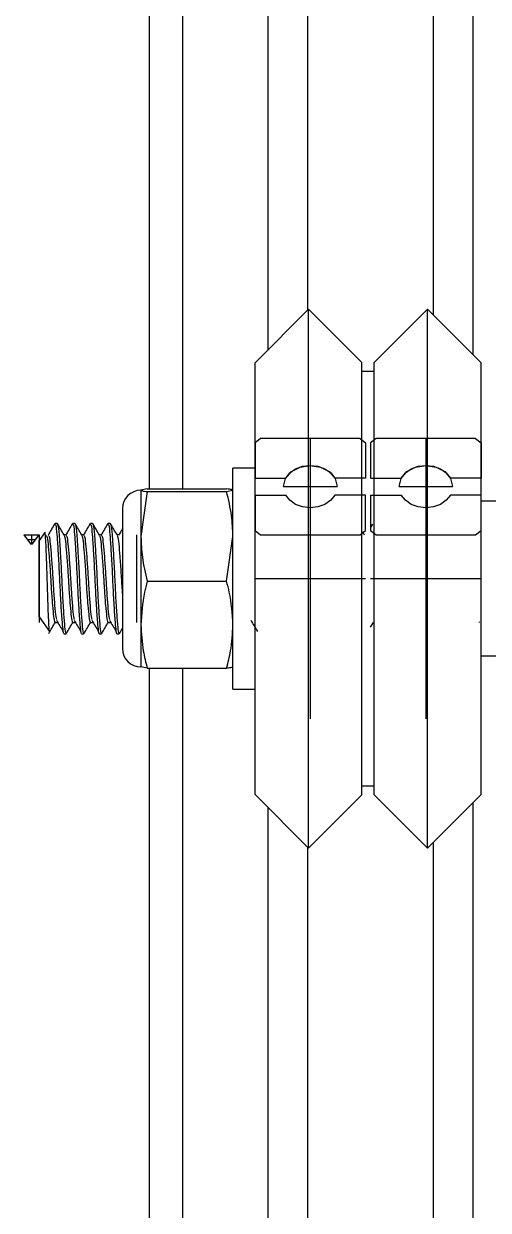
# Model space of a CAD drawing. Header units: millimetres. Extents: x 15 to 1184, y 5 to 836.
# Drawn here: x 565.57 to 567.68, y 647.98 to 653.35 of the extents above; entities that cross this region are included whole.
import ezdxf

# ---------------------------------------------------------------- set-up
doc = ezdxf.new("R2010")
doc.units = ezdxf.units.MM
doc.header["$PDSIZE"] = -1
doc.linetypes.add('CENTERX2', pattern=[20.32, 12.7, -2.54, 2.54, -2.54])

msp = doc.modelspace()

# ---------------------------------------------------------------- linework, layer by layer
at = {"color": 7, "linetype": 'Continuous', "lineweight": 25}
for p, q in [((566.1425, 651.2454), (566.1425, 663.2858)), ((566.6785, 651.8754), (566.6785, 663.2858)), ((566.8585, 652.0554), (566.8585, 663.2858)), ((567.4265, 652.0324), (567.4265, 663.2858)), ((567.6065, 651.8524), (567.6065, 663.2858)), ((566.862, 652.0589), (566.6195, 651.8164)), ((567.1035, 651.8174), (566.862, 652.0589)), ((566.862, 649.9425), (566.862, 652.0589)), ((567.4, 652.0589), (567.1585, 651.8174)), ((567.6425, 651.8164), (567.4, 652.0589)), ((567.4, 649.9425), (567.4, 652.0589)), ((566.6195, 650.1209), (566.6195, 651.8164)), ((567.1035, 650.1201), (567.1035, 651.8174)), ((567.1585, 650.1201), (567.1585, 651.8174)), ((567.6425, 650.1209), (567.6425, 651.8164)), ((567.1585, 651.7769), (567.1035, 651.7769)), ((566.6195, 651.3394), (566.5195, 651.3394)), ((566.5195, 650.5347), (566.5195, 651.3394)), ((566.1317, 651.2454), (566.1029, 651.2393)), ((566.1029, 651.2394), (566.1029, 651.2393)), ((566.1029, 651.2393), (566.1029, 651.0302)), ((566.1317, 651.2332), (566.1029, 651.0302)), ((566.1317, 651.2454), (566.4907, 651.2454)), ((566.1317, 651.2332), (566.4907, 651.2332)), ((566.4907, 651.2332), (566.5195, 651.2393)), ((568.1425, 651.1894), (567.6425, 651.1894)), ((566.0195, 651.1561), (566.0195, 651.1094)), ((565.7241, 651.0894), (565.7141, 651.0894)), ((565.8041, 651.0894), (565.7941, 651.0894)), ((565.8841, 651.0894), (565.8741, 651.0894)), ((565.9641, 651.0894), (565.9541, 651.0894)), ((566.0195, 651.1094), (566.0195, 650.5228)), ((567.1514, 651.0857), (567.1425, 651.0705)), ((565.6675, 651.0477), (565.6425, 651.0121)), ((565.6425, 650.7342), (565.6425, 651.0121)), ((565.7641, 651.0375), (565.7549, 651.0375)), ((565.8441, 651.0375), (565.8349, 651.0375)), ((565.9241, 651.0375), (565.9149, 651.0375)), ((566.0041, 651.0375), (565.9949, 651.0375)), ((566.1029, 651.0302), (566.1029, 650.6304)), ((566.4907, 650.8272), (566.5195, 651.0302)), ((567.1155, 651.0365), (567.107, 651.051)), ((566.1317, 650.8272), (566.4907, 650.8272)), ((565.6425, 650.6668), (565.6425, 650.7342)), ((565.6425, 650.6668), (565.6892, 650.6002)), ((565.7141, 650.6414), (565.7241, 650.6414)), ((565.7941, 650.6414), (565.8041, 650.6414)), ((565.8741, 650.6414), (565.8841, 650.6414)), ((565.9541, 650.6414), (565.9641, 650.6414)), ((566.1029, 650.6304), (566.1029, 650.4394)), ((567.1425, 650.6202), (567.1549, 650.6414)), ((567.6349, 650.6414), (567.6359, 650.6432)), ((565.7541, 650.5894), (565.7641, 650.5894)), ((565.8341, 650.5894), (565.8441, 650.5894)), ((565.9141, 650.5894), (565.9241, 650.5894)), ((565.9941, 650.5894), (566.0041, 650.5894)), ((566.0056, 650.591), (566.0195, 650.615)), ((566.5195, 650.3394), (566.5195, 650.5347)), ((567.6425, 650.4894), (568.1425, 650.4894)), ((566.1317, 650.4335), (566.1029, 650.4396)), ((566.1317, 650.4335), (566.4907, 650.4335)), ((566.1425, 641.2454), (566.1425, 650.4335)), ((566.5195, 650.3394), (566.6195, 650.3394)), ((566.6195, 649.8624), (566.6195, 650.1209)), ((567.1035, 649.8614), (567.1035, 650.1201)), ((567.1585, 649.8614), (567.1585, 650.1201)), ((567.6425, 649.8624), (567.6425, 650.1209)), ((566.862, 649.6199), (566.862, 649.9425)), ((567.4, 649.6199), (567.4, 649.9425)), ((567.1035, 649.9019), (567.1585, 649.9019)), ((566.6195, 649.8624), (566.862, 649.6199)), ((566.862, 649.6199), (567.1035, 649.8614)), ((567.1585, 649.8614), (567.4, 649.6199)), ((567.4, 649.6199), (567.6425, 649.8624)), ((567.6065, 641.8524), (567.6065, 649.8264)), ((566.6785, 641.8754), (566.6785, 649.8034)), ((566.8585, 642.0554), (566.8585, 649.6234)), ((567.4265, 642.0324), (567.4265, 649.6464))]:
    msp.add_line(p, q, dxfattribs=at)
at = {"color": 8, "linetype": 'Continuous', "lineweight": 25}
for p, q in [((566.2925, 651.2454), (566.2925, 663.2858)), ((566.2925, 641.2454), (566.2925, 650.4335))]:
    msp.add_line(p, q, dxfattribs=at)
at = {"color": 7, "linetype": 'Continuous'}
for p, q in [((566.6445, 651.4737), (566.6195, 651.4539)), ((566.6445, 651.4737), (566.6195, 651.4539)), ((566.6195, 651.4539), (566.6195, 651.294)), ((566.6195, 651.4539), (566.6195, 651.294)), ((567.0945, 651.4737), (566.6445, 651.4737)), ((567.0945, 651.4737), (566.6445, 651.4737)), ((567.0945, 651.4737), (567.1195, 651.4539)), ((567.0945, 651.4737), (567.1195, 651.4539)), ((567.1195, 651.4539), (567.1195, 651.294)), ((567.1195, 651.4539), (567.1195, 651.294)), ((567.1675, 651.4737), (567.1425, 651.4539)), ((567.1675, 651.4737), (567.1425, 651.4539)), ((567.1425, 651.4539), (567.1425, 651.294)), ((567.1425, 651.4539), (567.1425, 651.294)), ((567.6175, 651.4737), (567.1675, 651.4737)), ((567.6175, 651.4737), (567.1675, 651.4737)), ((567.6175, 651.4737), (567.6425, 651.4539)), ((567.6175, 651.4737), (567.6425, 651.4539)), ((567.6425, 651.4539), (567.6425, 651.294)), ((567.6425, 651.4539), (567.6425, 651.294)), ((566.6195, 651.294), (566.7584, 651.294)), ((566.6195, 651.294), (566.7584, 651.294)), ((567.1195, 651.294), (566.9806, 651.294)), ((567.1195, 651.294), (566.9806, 651.294)), ((567.1425, 651.294), (567.2814, 651.294)), ((567.1425, 651.294), (567.2814, 651.294)), ((567.6425, 651.294), (567.5036, 651.294)), ((567.6425, 651.294), (567.5036, 651.294)), ((566.7484, 651.2557), (566.9907, 651.2557)), ((566.7484, 651.2557), (566.9907, 651.2557)), ((567.2714, 651.2557), (567.5137, 651.2557)), ((567.2714, 651.2557), (567.5137, 651.2557)), ((566.6195, 651.2173), (566.7584, 651.2173)), ((566.6195, 651.2173), (566.6195, 651.0575)), ((566.6195, 651.2173), (566.7584, 651.2173)), ((566.6195, 651.2173), (566.6195, 651.0575)), ((567.1195, 651.2173), (566.9806, 651.2173)), ((567.1195, 651.2173), (566.9806, 651.2173)), ((567.1195, 651.0575), (567.1195, 651.2173)), ((567.1195, 651.0575), (567.1195, 651.2173)), ((567.1425, 651.2173), (567.2814, 651.2173)), ((567.1425, 651.2173), (567.1425, 651.0575)), ((567.1425, 651.2173), (567.2814, 651.2173)), ((567.1425, 651.2173), (567.1425, 651.0575)), ((567.6425, 651.2173), (567.5036, 651.2173)), ((567.6425, 651.2173), (567.5036, 651.2173)), ((567.6425, 651.0575), (567.6425, 651.2173)), ((567.6425, 651.0575), (567.6425, 651.2173)), ((565.5725, 651.0376), (565.6025, 650.9964)), ((565.5725, 651.0376), (565.6425, 651.0376)), ((565.5725, 651.0376), (565.6025, 650.9964)), ((565.5725, 651.0376), (565.6425, 651.0376)), ((565.6125, 650.9964), (565.6425, 651.0376)), ((565.6125, 650.9964), (565.6425, 651.0376)), ((566.6195, 651.0575), (566.6445, 651.0376)), ((566.6195, 651.0575), (566.6445, 651.0376)), ((566.6445, 651.0376), (567.0945, 651.0376)), ((566.6445, 651.0376), (567.0945, 651.0376)), ((567.0945, 651.0376), (567.1195, 651.0575)), ((567.0945, 651.0376), (567.1195, 651.0575)), ((567.1425, 651.0575), (567.1675, 651.0376)), ((567.1425, 651.0575), (567.1675, 651.0376)), ((567.1675, 651.0376), (567.6175, 651.0376)), ((567.1675, 651.0376), (567.6175, 651.0376)), ((567.6175, 651.0376), (567.6425, 651.0575)), ((567.6175, 651.0376), (567.6425, 651.0575)), ((565.6025, 650.9964), (565.6125, 650.9964)), ((565.6025, 650.9964), (565.6125, 650.9964))]:
    msp.add_line(p, q, dxfattribs=at)
at = {"color": 7, "linetype": 'CENTERX2'}
for p, q in [((566.8695, 651.4737), (566.8695, 650.2052)), ((566.8695, 651.4737), (566.8695, 651.2557)), ((566.8695, 651.4737), (566.8695, 650.2052)), ((566.8695, 651.4737), (566.8695, 651.2557)), ((567.3925, 651.4737), (567.3925, 650.2052)), ((567.3925, 651.4737), (567.3925, 651.2557)), ((567.3925, 651.4737), (567.3925, 650.2052)), ((567.3925, 651.4737), (567.3925, 651.2557)), ((566.8695, 651.2557), (566.8695, 651.0376)), ((566.8695, 651.2557), (566.8695, 651.0376)), ((567.3925, 651.2557), (567.3925, 651.0376)), ((567.3925, 651.2557), (567.3925, 651.0376)), ((565.5875, 651.017), (565.6275, 651.017)), ((565.5875, 651.017), (565.6275, 651.017)), ((565.6075, 651.0376), (565.6075, 650.9964)), ((565.6075, 651.0376), (565.6075, 650.9964)), ((565.6425, 651.0376), (565.6425, 650.6412)), ((565.6425, 651.0376), (565.6425, 650.6412)), ((566.0825, 651.0376), (566.0825, 650.6412)), ((566.0825, 651.0376), (566.0825, 650.6412)), ((566.6195, 650.8394), (567.1195, 650.8394)), ((566.6195, 650.8394), (567.1195, 650.8394)), ((567.1425, 650.8394), (567.6425, 650.8394)), ((567.1425, 650.8394), (567.6425, 650.8394))]:
    msp.add_line(p, q, dxfattribs=at)
at = {"color": 7, "linetype": 'Continuous', "flags": 128}
for points in [[(566.7484, 651.2557), (566.7576, 651.2924), (566.7838, 651.3236), (566.8232, 651.3444), (566.8695, 651.3517), (566.9159, 651.3444), (566.9552, 651.3236), (566.9815, 651.2924), (566.9907, 651.2557)], [(566.7484, 651.2557), (566.7576, 651.2924), (566.7838, 651.3236), (566.8232, 651.3444), (566.8695, 651.3517), (566.9159, 651.3444), (566.9552, 651.3236), (566.9815, 651.2924), (566.9907, 651.2557)], [(566.7584, 651.294), (566.7769, 651.3176), (566.8031, 651.336), (566.8349, 651.3477), (566.8695, 651.3517), (566.9042, 651.3477), (566.936, 651.336), (566.9622, 651.3176), (566.9806, 651.294)], [(566.7584, 651.294), (566.7769, 651.3176), (566.8031, 651.336), (566.8349, 651.3477), (566.8695, 651.3517), (566.9042, 651.3477), (566.936, 651.336), (566.9622, 651.3176), (566.9806, 651.294)], [(567.2714, 651.2557), (567.2806, 651.2924), (567.3068, 651.3236), (567.3462, 651.3444), (567.3925, 651.3517), (567.4389, 651.3444), (567.4782, 651.3236), (567.5045, 651.2924), (567.5137, 651.2557)], [(567.2714, 651.2557), (567.2806, 651.2924), (567.3068, 651.3236), (567.3462, 651.3444), (567.3925, 651.3517), (567.4389, 651.3444), (567.4782, 651.3236), (567.5045, 651.2924), (567.5137, 651.2557)], [(567.2814, 651.294), (567.2999, 651.3176), (567.3261, 651.336), (567.3579, 651.3477), (567.3925, 651.3517), (567.4272, 651.3477), (567.459, 651.336), (567.4852, 651.3176), (567.5036, 651.294)], [(567.2814, 651.294), (567.2999, 651.3176), (567.3261, 651.336), (567.3579, 651.3477), (567.3925, 651.3517), (567.4272, 651.3477), (567.459, 651.336), (567.4852, 651.3176), (567.5036, 651.294)], [(566.9806, 651.2173), (566.9622, 651.1937), (566.936, 651.1753), (566.9042, 651.1636), (566.8695, 651.1596), (566.8349, 651.1636), (566.8031, 651.1753), (566.7769, 651.1937), (566.7584, 651.2173)], [(566.9806, 651.2173), (566.9622, 651.1937), (566.936, 651.1753), (566.9042, 651.1636), (566.8695, 651.1596), (566.8349, 651.1636), (566.8031, 651.1753), (566.7769, 651.1937), (566.7584, 651.2173)], [(567.5036, 651.2173), (567.4852, 651.1937), (567.459, 651.1753), (567.4272, 651.1636), (567.3925, 651.1596), (567.3579, 651.1636), (567.3261, 651.1753), (567.2999, 651.1937), (567.2814, 651.2173)], [(567.5036, 651.2173), (567.4852, 651.1937), (567.459, 651.1753), (567.4272, 651.1636), (567.3925, 651.1596), (567.3579, 651.1636), (567.3261, 651.1753), (567.2999, 651.1937), (567.2814, 651.2173)]]:
    msp.add_lwpolyline(points, dxfattribs=at)
at = {"color": 7, "linetype": 'Continuous', "lineweight": 25}
for centre, start, end in [((566.1029, 651.1561), 90, 180), ((566.1029, 650.5228), 180, 270)]:
    msp.add_arc(centre, 0.0833, start, end, dxfattribs=at)
for points, knots in [([(566.1029, 651.2393), (566.1041, 651.2384), (566.1068, 651.2363), (566.123, 651.2343), (566.1317, 651.2332)], [0, 0, 0, 0, 0.461749, 1, 1, 1, 1]), ([(566.5195, 651.2393), (566.5183, 651.2403), (566.5156, 651.2423), (566.4994, 651.2443), (566.4907, 651.2454)], [0, 0, 0, 0, 0.461748, 1, 1, 1, 1]), ([(566.5195, 651.0302), (566.5183, 651.0618), (566.5156, 651.1302), (566.4994, 651.1972), (566.4907, 651.2332)], [0, 0, 0, 0, 0.461737, 1, 1, 1, 1]), ([(565.7127, 651.0881), (565.7077, 651.0794), (565.6976, 651.062), (565.6875, 651.0446), (565.6825, 651.0359)], [0, 0, 0, 0, 0.500182, 1, 1, 1, 1]), ([(565.7141, 651.085), (565.7153, 651.0851), (565.7182, 651.0852), (565.7225, 651.0418), (565.7274, 650.9677), (565.7328, 650.8727), (565.7373, 650.773), (565.7425, 650.6826), (565.7478, 650.6189), (565.7512, 650.5879), (565.7535, 650.5927), (565.7541, 650.5939)], [0, 0, 0, 0, 0.084653, 0.208743, 0.332837, 0.460185, 0.5825, 0.708745, 0.834992, 0.957299, 1, 1, 1, 1]), ([(565.7241, 651.085), (565.7253, 651.0851), (565.7282, 651.0852), (565.7325, 651.0418), (565.7374, 650.9677), (565.7428, 650.8727), (565.7473, 650.7729), (565.7525, 650.6827), (565.7578, 650.6183), (565.7617, 650.5861), (565.7645, 650.593), (565.7656, 650.5958)], [0, 0, 0, 0, 0.08167, 0.201389, 0.321112, 0.443973, 0.561979, 0.683777, 0.805576, 0.923574, 1, 1, 1, 1]), ([(565.7555, 651.0365), (565.7504, 651.0452), (565.7403, 651.0626), (565.7302, 651.08), (565.7251, 651.0887)], [0, 0, 0, 0, 0.499767, 1, 1, 1, 1]), ([(565.7927, 651.0881), (565.7877, 651.0794), (565.7776, 651.062), (565.7675, 651.0446), (565.7625, 651.0359)], [0, 0, 0, 0, 0.500158, 1, 1, 1, 1]), ([(565.7941, 651.085), (565.7953, 651.0851), (565.7982, 651.0852), (565.8025, 651.0418), (565.8074, 650.9677), (565.8128, 650.8727), (565.8173, 650.773), (565.8225, 650.6826), (565.8278, 650.6189), (565.8312, 650.5879), (565.8335, 650.5927), (565.8341, 650.5939)], [0, 0, 0, 0, 0.084652, 0.208743, 0.332837, 0.460185, 0.5825, 0.708745, 0.834992, 0.957299, 1, 1, 1, 1]), ([(565.8041, 651.085), (565.8053, 651.0851), (565.8082, 651.0852), (565.8125, 651.0418), (565.8173, 650.9677), (565.8228, 650.8727), (565.8273, 650.7729), (565.8325, 650.6827), (565.8378, 650.6183), (565.8417, 650.5861), (565.8445, 650.593), (565.8456, 650.5958)], [0, 0, 0, 0, 0.08167, 0.201389, 0.321111, 0.443973, 0.561979, 0.683777, 0.805576, 0.923574, 1, 1, 1, 1]), ([(565.8355, 651.0365), (565.8304, 651.0452), (565.8203, 651.0626), (565.8102, 651.08), (565.8051, 651.0887)], [0, 0, 0, 0, 0.499742, 1, 1, 1, 1]), ([(565.8727, 651.0881), (565.8677, 651.0794), (565.8576, 651.062), (565.8475, 651.0446), (565.8425, 651.0359)], [0, 0, 0, 0, 0.5001327, 1, 1, 1, 1]), ([(565.8741, 651.085), (565.8753, 651.0851), (565.8782, 651.0852), (565.8825, 651.0418), (565.8873, 650.9677), (565.8928, 650.8727), (565.8973, 650.773), (565.9025, 650.6826), (565.9078, 650.6189), (565.9112, 650.5879), (565.9135, 650.5927), (565.9141, 650.5939)], [0, 0, 0, 0, 0.084653, 0.208743, 0.332837, 0.460185, 0.5825, 0.708746, 0.834992, 0.957299, 1, 1, 1, 1]), ([(565.8841, 651.085), (565.8853, 651.0851), (565.8882, 651.0852), (565.8925, 651.0418), (565.8974, 650.9677), (565.9028, 650.8727), (565.9073, 650.7729), (565.9125, 650.6827), (565.9178, 650.6183), (565.9217, 650.5861), (565.9245, 650.593), (565.9256, 650.5958)], [0, 0, 0, 0, 0.08167, 0.201389, 0.321111, 0.443973, 0.561978, 0.683777, 0.805576, 0.923574, 1, 1, 1, 1]), ([(565.9155, 651.0365), (565.9104, 651.0452), (565.9003, 651.0626), (565.8902, 651.08), (565.8851, 651.0887)], [0, 0, 0, 0, 0.499742, 1, 1, 1, 1]), ([(565.9527, 651.0881), (565.9477, 651.0794), (565.9376, 651.062), (565.9275, 651.0446), (565.9225, 651.0359)], [0, 0, 0, 0, 0.500182, 1, 1, 1, 1]), ([(565.9541, 651.085), (565.9553, 651.0851), (565.9582, 651.0852), (565.9625, 651.0418), (565.9674, 650.9677), (565.9728, 650.8727), (565.9773, 650.773), (565.9825, 650.6826), (565.9878, 650.6189), (565.9912, 650.5879), (565.9935, 650.5927), (565.9941, 650.5939)], [0, 0, 0, 0, 0.084653, 0.208743, 0.332837, 0.460185, 0.5825, 0.708746, 0.834992, 0.957299, 1, 1, 1, 1]), ([(565.9641, 651.085), (565.9653, 651.0851), (565.9682, 651.0852), (565.9725, 651.0418), (565.9774, 650.9677), (565.9828, 650.8727), (565.9873, 650.7729), (565.9925, 650.6827), (565.9978, 650.6183), (566.0017, 650.5861), (566.0045, 650.593), (566.0056, 650.5958)], [0, 0, 0, 0, 0.08167, 0.201389, 0.321112, 0.443973, 0.561979, 0.683777, 0.805576, 0.923574, 1, 1, 1, 1]), ([(565.9955, 651.0365), (565.9904, 651.0452), (565.9803, 651.0626), (565.9702, 651.08), (565.9651, 651.0887)], [0, 0, 0, 0, 0.499792, 1, 1, 1, 1]), ([(566.0195, 651.0653), (566.0189, 651.0642), (566.0132, 651.0544), (566.0075, 651.0446), (566.0025, 651.0359)], [0, 0, 0, 0, 0.11314, 1, 1, 1, 1]), ([(565.6898, 650.6006), (565.6897, 650.6003), (565.6888, 650.5972), (565.6872, 650.6171), (565.6849, 650.6603), (565.6824, 650.7256), (565.68, 650.8011), (565.6778, 650.8793), (565.6752, 650.95), (565.6728, 651.0068), (565.6706, 651.0402), (565.6688, 651.053), (565.6679, 651.0478), (565.6679, 651.0474)], [0, 0, 0, 0, 0.011974, 0.1273144, 0.2428124, 0.3534012, 0.4637533, 0.5742496, 0.6801714, 0.785545, 0.8910324, 0.9922745, 1, 1, 1, 1]), ([(565.6741, 651.034), (565.6753, 651.034), (565.6782, 651.0341), (565.6825, 650.9997), (565.6874, 650.941), (565.6928, 650.8658), (565.6973, 650.7868), (565.7025, 650.7152), (565.7078, 650.6648), (565.7112, 650.6402), (565.7135, 650.644), (565.7141, 650.6449)], [0, 0, 0, 0, 0.0846622, 0.2087419, 0.3328396, 0.4601972, 0.5824993, 0.708747, 0.8349973, 0.9573026, 1, 1, 1, 1]), ([(565.6841, 651.034), (565.6853, 651.034), (565.6882, 651.0341), (565.6925, 650.9997), (565.6974, 650.941), (565.7028, 650.8659), (565.7073, 650.7865), (565.7125, 650.7164), (565.717, 650.6684), (565.7194, 650.6577), (565.7203, 650.654)], [0, 0, 0, 0, 0.093772, 0.231204, 0.368656, 0.509718, 0.64518, 0.785013, 0.924848, 1, 1, 1, 1]), ([(565.7554, 651.0327), (565.7562, 651.0325), (565.7587, 651.032), (565.7625, 650.9993), (565.7674, 650.9412), (565.7728, 650.8658), (565.7773, 650.7868), (565.7825, 650.7152), (565.7878, 650.6648), (565.7912, 650.6402), (565.7935, 650.644), (565.7941, 650.6449)], [0, 0, 0, 0, 0.054866, 0.182985, 0.311122, 0.442626, 0.568909, 0.699266, 0.829626, 0.955912, 1, 1, 1, 1]), ([(565.7641, 651.034), (565.7653, 651.034), (565.7682, 651.0341), (565.7725, 650.9997), (565.7774, 650.941), (565.7828, 650.8659), (565.7873, 650.7865), (565.7925, 650.7164), (565.797, 650.6684), (565.7994, 650.6577), (565.8003, 650.654)], [0, 0, 0, 0, 0.093772, 0.231203, 0.368656, 0.509718, 0.64518, 0.785013, 0.924848, 1, 1, 1, 1]), ([(565.8354, 651.0327), (565.8362, 651.0325), (565.8386, 651.032), (565.8425, 650.9993), (565.8474, 650.9412), (565.8528, 650.8658), (565.8573, 650.7868), (565.8625, 650.7152), (565.8678, 650.6648), (565.8712, 650.6402), (565.8735, 650.644), (565.8741, 650.6449)], [0, 0, 0, 0, 0.054866, 0.182985, 0.311123, 0.442626, 0.568909, 0.699267, 0.829626, 0.955913, 1, 1, 1, 1]), ([(565.8441, 651.034), (565.8453, 651.034), (565.8482, 651.0341), (565.8525, 650.9997), (565.8573, 650.941), (565.8628, 650.8659), (565.8673, 650.7865), (565.8725, 650.7164), (565.877, 650.6684), (565.8794, 650.6577), (565.8803, 650.654)], [0, 0, 0, 0, 0.093772, 0.231204, 0.368655, 0.509718, 0.64518, 0.785013, 0.924848, 1, 1, 1, 1]), ([(565.9154, 651.0327), (565.9162, 651.0325), (565.9186, 651.032), (565.9225, 650.9993), (565.9274, 650.9412), (565.9328, 650.8658), (565.9373, 650.7868), (565.9425, 650.7152), (565.9478, 650.6648), (565.9512, 650.6402), (565.9535, 650.644), (565.9541, 650.6449)], [0, 0, 0, 0, 0.054866, 0.182985, 0.311122, 0.442626, 0.568909, 0.699267, 0.829626, 0.955913, 1, 1, 1, 1]), ([(565.9241, 651.034), (565.9253, 651.034), (565.9282, 651.0341), (565.9325, 650.9997), (565.9374, 650.941), (565.9428, 650.8659), (565.9473, 650.7865), (565.9525, 650.7164), (565.957, 650.6684), (565.9594, 650.6577), (565.9603, 650.654)], [0, 0, 0, 0, 0.093772, 0.231204, 0.368655, 0.509717, 0.64518, 0.785013, 0.924848, 1, 1, 1, 1]), ([(565.9954, 651.0327), (565.9962, 651.0325), (565.9986, 651.032), (566.0025, 650.9994), (566.0074, 650.941), (566.0128, 650.8663), (566.0164, 650.8008), (566.0188, 650.7691), (566.0195, 650.7595)], [0, 0, 0, 0, 0.0880187, 0.2935538, 0.4991189, 0.7100837, 0.9126744, 1, 1, 1, 1]), ([(566.1029, 651.0302), (566.1041, 650.9986), (566.1068, 650.9302), (566.123, 650.8633), (566.1317, 650.8272)], [0, 0, 0, 0, 0.46175, 1, 1, 1, 1]), ([(566.1317, 650.8272), (566.1274, 650.8107), (566.1104, 650.7461), (566.1061, 650.6798), (566.1029, 650.6304)], [0, 0, 0, 0, 0.254992, 1, 1, 1, 1]), ([(566.5195, 650.6304), (566.5163, 650.6798), (566.512, 650.7461), (566.495, 650.8107), (566.4907, 650.8272)], [0, 0, 0, 0, 0.745008, 1, 1, 1, 1]), ([(565.6856, 650.591), (565.6907, 650.5997), (565.7008, 650.6171), (565.7109, 650.6345), (565.7159, 650.6432)], [0, 0, 0, 0, 0.500155, 1, 1, 1, 1]), ([(565.7202, 650.6508), (565.7252, 650.6424), (565.7352, 650.6257), (565.7453, 650.6089), (565.7503, 650.6005)], [0, 0, 0, 0, 0.499988, 1, 1, 1, 1]), ([(565.7656, 650.591), (565.7707, 650.5997), (565.7808, 650.6171), (565.7909, 650.6345), (565.7959, 650.6432)], [0, 0, 0, 0, 0.500155, 1, 1, 1, 1]), ([(565.8002, 650.6508), (565.8052, 650.6424), (565.8152, 650.6257), (565.8253, 650.6089), (565.8303, 650.6005)], [0, 0, 0, 0, 0.499988, 1, 1, 1, 1]), ([(565.8456, 650.591), (565.8507, 650.5997), (565.8608, 650.6171), (565.8709, 650.6345), (565.8759, 650.6432)], [0, 0, 0, 0, 0.500179, 1, 1, 1, 1]), ([(565.8802, 650.6508), (565.8852, 650.6424), (565.8952, 650.6257), (565.9053, 650.6089), (565.9103, 650.6005)], [0, 0, 0, 0, 0.499963, 1, 1, 1, 1]), ([(565.9256, 650.591), (565.9307, 650.5997), (565.9408, 650.6171), (565.9509, 650.6345), (565.9559, 650.6432)], [0, 0, 0, 0, 0.500204, 1, 1, 1, 1]), ([(565.9602, 650.6508), (565.9652, 650.6424), (565.9752, 650.6257), (565.9853, 650.6089), (565.9903, 650.6005)], [0, 0, 0, 0, 0.499988, 1, 1, 1, 1]), ([(566.1029, 650.6304), (566.1049, 650.5907), (566.1084, 650.5243), (566.125, 650.4595), (566.1317, 650.4335)], [0, 0, 0, 0, 0.5983448, 1, 1, 1, 1]), ([(566.4907, 650.4335), (566.4974, 650.4595), (566.514, 650.5243), (566.5175, 650.5907), (566.5195, 650.6304)], [0, 0, 0, 0, 0.401659, 1, 1, 1, 1]), ([(566.6002, 650.6508), (566.6052, 650.6424), (566.6152, 650.6257), (566.6253, 650.6089), (566.6303, 650.6005)], [0, 0, 0, 0, 0.499963, 1, 1, 1, 1]), ([(566.5195, 650.4396), (566.5183, 650.4386), (566.5156, 650.4366), (566.4994, 650.4346), (566.4907, 650.4335)], [0, 0, 0, 0, 0.461748, 1, 1, 1, 1])]:
    msp.add_open_spline(points, degree=3, knots=knots, dxfattribs=at)
at = {"color": 7, "linetype": 'Continuous'}
for p in [(566.8695, 651.0376), (566.8695, 651.0376), (567.3925, 651.0376), (567.3925, 651.0376)]:
    msp.add_point(p, dxfattribs=at)

doc.saveas('drawing.dxf')
